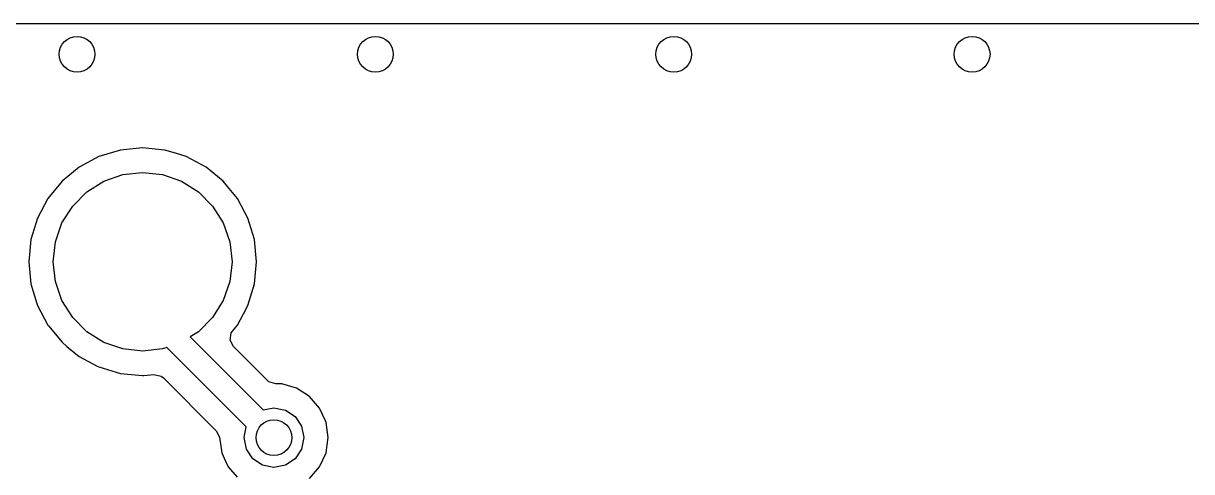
# Model space of a CAD drawing. Extents: x 100.3 to 197.2, y -144.7 to -85.3.
# Drawn here: x 108.05 to 117.84, y -89.06 to -85.3 of the extents above; entities that cross this region are included whole.
import ezdxf

# ---------------------------------------------------------------- set-up
doc = ezdxf.new("R2010")
doc.units = 0
doc.layers.add('BLACK', color=7, linetype='CONTINUOUS')

msp = doc.modelspace()

# ---------------------------------------------------------------- linework, layer by layer
at = {"layer": 'BLACK', "linetype": 'CONTINUOUS'}
for p, q in [((106.048, -85.3005), (151.507, -85.301)), ((108.684, -86.4176), (108.519, -86.5059)), ((108.864, -86.3633), (108.684, -86.4176)), ((108.684, -86.4176), (108.684, -86.4176)), ((109.05, -86.3449), (108.864, -86.3633)), ((108.864, -86.3633), (108.864, -86.3633)), ((109.236, -86.3633), (109.05, -86.3449)), ((109.05, -86.3449), (109.05, -86.3449)), ((109.325, -86.39), (109.236, -86.3633)), ((109.236, -86.3633), (109.236, -86.3633)), ((109.416, -86.4176), (109.325, -86.39)), ((109.581, -86.5059), (109.416, -86.4176)), ((109.416, -86.4176), (109.416, -86.4176)), ((108.519, -86.5059), (108.375, -86.6246)), ((108.519, -86.5059), (108.519, -86.5059)), ((109.63, -86.5462), (109.581, -86.5059)), ((109.581, -86.5059), (109.581, -86.5059)), ((109.581, -86.5059), (109.581, -86.5059)), ((108.375, -86.6246), (108.256, -86.7694)), ((108.375, -86.6246), (108.375, -86.6246)), ((108.582, -86.7136), (108.725, -86.6243)), ((108.725, -86.6243), (108.883, -86.5688)), ((108.883, -86.5688), (109.05, -86.55)), ((109.05, -86.55), (109.217, -86.5688)), ((109.217, -86.5688), (109.375, -86.6243)), ((109.375, -86.6243), (109.518, -86.7136)), ((109.725, -86.6246), (109.63, -86.5462)), ((109.761, -86.6676), (109.725, -86.6246)), ((109.725, -86.6246), (109.725, -86.6246)), ((108.464, -86.8324), (108.582, -86.7136)), ((109.518, -86.7136), (109.636, -86.8324)), ((109.844, -86.7694), (109.761, -86.6676)), ((108.256, -86.7694), (108.168, -86.9345)), ((108.256, -86.7694), (108.256, -86.7694)), ((109.906, -86.886), (109.844, -86.7694)), ((109.844, -86.7694), (109.844, -86.7694)), ((109.844, -86.7694), (109.844, -86.7694)), ((108.374, -86.9746), (108.464, -86.8324)), ((109.636, -86.8324), (109.726, -86.9746)), ((109.932, -86.9345), (109.906, -86.886)), ((108.168, -86.9345), (108.113, -87.1137)), ((108.168, -86.9345), (108.168, -86.9345)), ((108.319, -87.1331), (108.374, -86.9746)), ((109.726, -86.9746), (109.781, -87.1331)), ((109.987, -87.1137), (109.932, -86.9345)), ((108.113, -87.1137), (108.095, -87.3)), ((108.113, -87.1137), (108.113, -87.1137)), ((110.005, -87.3), (109.987, -87.1137)), ((109.987, -87.1137), (109.987, -87.1137)), ((109.987, -87.1137), (109.987, -87.1137)), ((108.3, -87.3), (108.319, -87.1331)), ((109.781, -87.1331), (109.8, -87.3)), ((108.095, -87.3), (108.095, -87.3)), ((108.095, -87.3), (108.113, -87.4863)), ((108.319, -87.4669), (108.3, -87.3)), ((109.8, -87.3), (109.781, -87.4669)), ((109.99, -87.4553), (110.005, -87.3)), ((110.005, -87.3), (110.005, -87.3)), ((108.113, -87.4863), (108.113, -87.4863)), ((108.113, -87.4863), (108.113, -87.4863)), ((108.113, -87.4863), (108.163, -87.65)), ((108.374, -87.6254), (108.319, -87.4669)), ((109.781, -87.4669), (109.726, -87.6254)), ((109.932, -87.6655), (109.987, -87.4863)), ((109.987, -87.4863), (109.99, -87.4553)), ((108.163, -87.65), (108.168, -87.6655)), ((108.168, -87.6655), (108.168, -87.6655)), ((108.168, -87.6655), (108.256, -87.8306)), ((108.464, -87.7676), (108.374, -87.6254)), ((109.726, -87.6254), (109.636, -87.7676)), ((109.895, -87.7363), (109.932, -87.6655)), ((108.582, -87.8864), (108.464, -87.7676)), ((109.636, -87.7676), (109.518, -87.8864)), ((109.844, -87.8306), (109.895, -87.7363)), ((108.256, -87.8306), (108.256, -87.8306)), ((108.256, -87.8306), (108.256, -87.8306)), ((108.256, -87.8306), (108.26, -87.836)), ((108.26, -87.836), (108.375, -87.9754)), ((108.725, -87.9757), (108.582, -87.8864)), ((109.518, -87.8864), (109.447, -87.9307)), ((109.784, -87.9568), (109.793, -87.8964)), ((109.793, -87.8964), (109.805, -87.8785)), ((109.805, -87.8785), (109.844, -87.8306)), ((109.844, -87.8306), (109.844, -87.8306)), ((108.375, -87.9754), (108.375, -87.9754)), ((108.375, -87.9754), (108.416, -88.0095)), ((108.883, -88.0312), (108.725, -87.9757)), ((109.447, -87.9307), (110.059, -88.543)), ((109.811, -88.0114), (109.784, -87.9568)), ((108.416, -88.0095), (108.519, -88.0941)), ((108.519, -88.0941), (108.519, -88.0941)), ((108.519, -88.0941), (108.519, -88.0941)), ((108.519, -88.0941), (108.67, -88.1745)), ((109.05, -88.05), (108.883, -88.0312)), ((109.217, -88.0312), (109.05, -88.05)), ((109.252, -88.0188), (109.217, -88.0312)), ((109.918, -88.6844), (109.252, -88.0188)), ((110.095, -88.2955), (109.811, -88.0114)), ((108.67, -88.1745), (108.684, -88.1824)), ((108.684, -88.1824), (108.864, -88.2367)), ((108.864, -88.2367), (108.864, -88.2367)), ((108.864, -88.2367), (108.864, -88.2367)), ((108.864, -88.2367), (109.05, -88.2551)), ((109.05, -88.2551), (109.06, -88.2541)), ((109.05, -88.2551), (109.05, -88.2551)), ((109.05, -88.2551), (109.05, -88.2551)), ((109.06, -88.2541), (109.145, -88.2458)), ((109.145, -88.2458), (109.204, -88.2589)), ((109.204, -88.2589), (109.224, -88.2743)), ((109.224, -88.2743), (109.667, -88.7165)), ((110.107, -88.3056), (110.095, -88.2955)), ((110.165, -88.3245), (110.107, -88.3056)), ((110.215, -88.3245), (110.165, -88.3245)), ((110.339, -88.361), (110.215, -88.3245)), ((110.215, -88.3245), (110.215, -88.3245)), ((110.448, -88.431), (110.339, -88.361)), ((110.339, -88.361), (110.339, -88.361)), ((110.339, -88.361), (110.339, -88.361)), ((110.339, -88.361), (110.339, -88.361)), ((110.533, -88.5289), (110.448, -88.431)), ((110.448, -88.431), (110.448, -88.431)), ((110.448, -88.431), (110.448, -88.431)), ((110.059, -88.543), (110.15, -88.525)), ((110.15, -88.525), (110.246, -88.544)), ((110.246, -88.544), (110.327, -88.5982)), ((110.581, -88.6346), (110.533, -88.5289)), ((109.9, -88.775), (109.918, -88.6844)), ((110.327, -88.5982), (110.381, -88.6793)), ((110.381, -88.6793), (110.4, -88.775)), ((110.587, -88.6468), (110.581, -88.6346)), ((110.605, -88.775), (110.587, -88.6468)), ((109.667, -88.7165), (109.694, -88.771)), ((109.694, -88.771), (109.694, -88.7724)), ((109.694, -88.7724), (109.713, -88.9032)), ((109.919, -88.8707), (109.9, -88.775)), ((110.4, -88.775), (110.381, -88.8707)), ((110.596, -88.8365), (110.605, -88.775)), ((110.605, -88.775), (110.605, -88.775)), ((109.973, -88.9518), (109.919, -88.8707)), ((110.381, -88.8707), (110.327, -88.9518)), ((110.587, -88.9032), (110.596, -88.8365)), ((109.713, -88.9032), (109.745, -88.972)), ((109.745, -88.972), (109.767, -89.0211)), ((110.054, -89.006), (109.973, -88.9518)), ((110.327, -88.9518), (110.246, -89.006)), ((110.533, -89.0211), (110.587, -88.9032)), ((109.767, -89.0211), (109.841, -89.1065)), ((110.15, -89.025), (110.054, -89.006)), ((110.246, -89.006), (110.15, -89.025)), ((110.448, -89.119), (110.533, -89.0211))]:
    msp.add_line(p, q, dxfattribs=at)
at = {"layer": 'BLACK'}
for centre in [(108.5, -85.56), (111, -85.56), (113.5, -85.56), (116, -85.56), (110.15, -88.775)]:
    msp.add_circle(centre, 0.15, dxfattribs=at)

doc.saveas('drawing.dxf')
